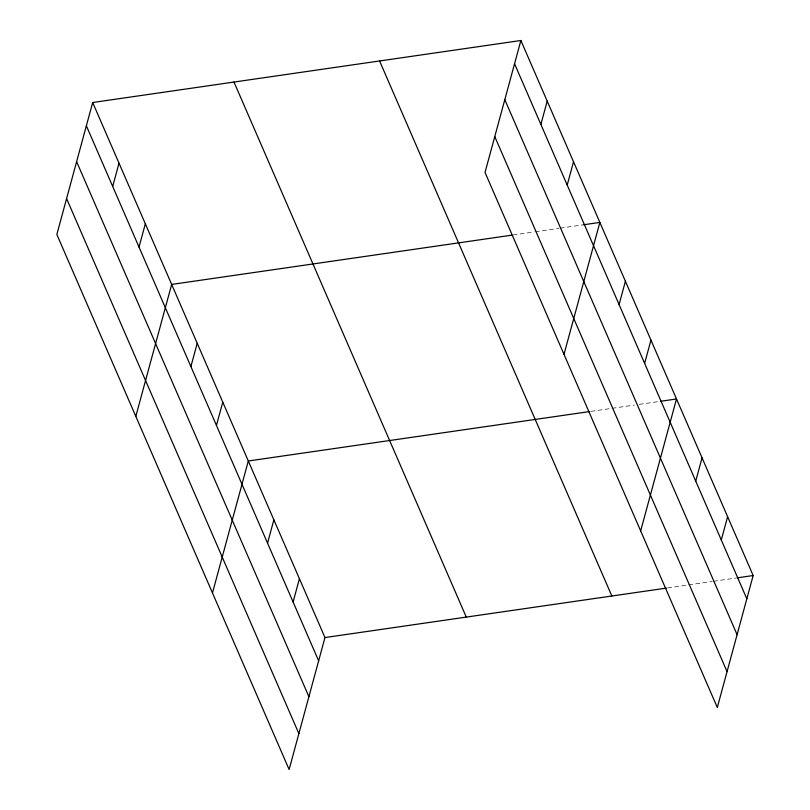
<?xml version="1.0" encoding="UTF-8"?>
<svg xmlns="http://www.w3.org/2000/svg" width="810" height="810" viewBox="0 0 810 810"><rect width="100%" height="100%" fill="white"/><g stroke="black" fill="none" stroke-linecap="round" stroke-linejoin="round"><path stroke-width="0.61" stroke-dasharray="4.05 3.04" d="M513.084 234.981L534.154 231.933M535.4 231.751L558.951 228.339M560.186 228.157L583.737 224.745M590.986 411.369L634.362 405.081M639.323 404.362L659.158 401.487M667.632 587.928L687.467 585.053M688.702 584.871L712.253 581.469M713.499 581.286L735.804 578.056"/><path stroke-width="1.21" d="M92.684 102.516L56.842 234.465L289.119 769.5L324.972 637.561L92.684 102.516L520.881 40.5L753.158 575.535L717.316 707.484L485.028 172.439L520.881 40.5M112.691 186.442L119.009 163.154M139.016 247.08L145.344 223.793M135.817 416.37L171.669 284.432L511.849 235.163M190.887 366.576L197.215 343.288M216.442 425.432L222.77 402.145M212.473 592.94L248.316 460.991L589.741 411.541M267.543 543.135L273.871 519.848M293.099 601.992L299.417 578.704M540.878 124.426L547.206 101.139M567.202 185.065L573.531 161.777M564.003 354.355L599.856 222.416L583.737 224.745M619.073 304.56L625.401 281.272M644.628 363.406L650.956 340.119M640.659 530.914L676.502 398.976L660.393 401.315M695.729 481.12L702.057 457.832M721.285 539.976L727.613 516.689M324.972 637.561L666.397 588.111M737.049 577.874L753.158 575.535M514.553 63.787L746.83 598.823M504.802 99.64L737.09 634.686M494.768 136.586L727.056 671.622M379.576 60.963L611.854 596.008M233.989 82.053L466.276 617.088M86.366 125.803L318.644 660.849M76.616 161.666L308.904 696.701M66.582 198.602L298.87 733.647"/></g></svg>
